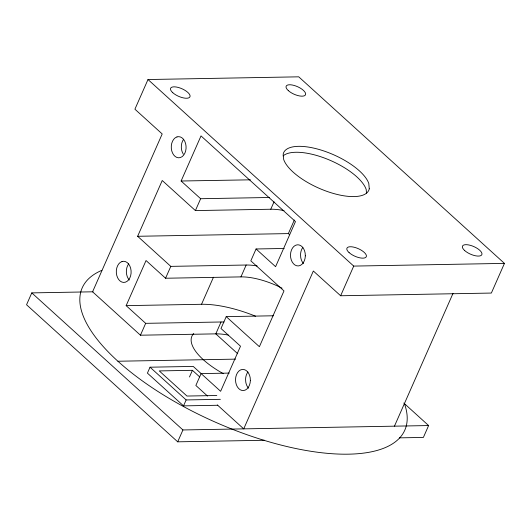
<?xml version="1.0" encoding="UTF-8"?>
<svg xmlns="http://www.w3.org/2000/svg" width="531" height="531" viewBox="0 0 531 531"><rect width="100%" height="100%" fill="white"/><g stroke="black" fill="none" stroke-linecap="round" stroke-linejoin="round"><path stroke-width="0.8" d="M92.998 291.798L31.787 292.893L26.55 304.761L177.693 441.825L264.551 440.272M217.338 404.941L243.722 428.869L313.343 271.016L340.637 295.76L491.361 293.059L504.45 263.389L298.727 76.829L147.996 79.531L134.914 109.2L162.201 133.951L92.58 291.804L140.443 335.207L215.805 333.86A46.536 18.26 23.8 0 1 228.303 335.068M257.163 265.958A46.536 18.26 23.8 0 0 246.165 265.022L170.803 266.37L137.635 236.288L162.24 180.507L195.408 210.588L270.77 209.234A46.536 18.26 23.8 0 1 284.032 210.595M224.029 322.032A46.536 18.26 23.8 0 0 221.042 321.992L145.673 323.339L126.152 305.637L146.045 260.535L165.566 278.237L240.935 276.89A46.536 18.26 23.8 0 1 282.087 288.2M269.383 197.486L200.638 198.72L181.117 181.011L201.01 135.909L295.475 221.58L275.582 266.681L256.061 248.973L250.824 260.84L283.992 290.922L259.387 346.703L226.219 316.629L220.989 328.497L240.51 346.199L220.617 391.301L193.244 366.423L150.034 367.2L147.419 373.134L183.527 405.876L217.77 405.266M140.443 335.207L145.673 323.339M165.566 278.237L170.803 266.37M195.408 210.588L200.638 198.72M201.534 304.296L213.462 277.228M189.474 376.997L192.421 370.319L199.649 376.877M183.527 405.876L186.142 399.943L220.385 399.325M221.042 321.992L215.805 333.86L237.729 353.739M240.935 276.89L246.165 265.022M270.77 209.234L274.042 201.82M177.693 441.825L182.929 429.957L428.617 425.557L423.38 437.425L399.392 437.856M137.635 236.288L288.366 233.594L294.347 220.02M340.637 295.76L353.719 266.091L504.45 263.389M394.453 426.167L453.029 293.358M256.061 248.973L284.218 248.468M226.219 316.629L273.425 315.779M117.909 361.239L235.638 359.129M192.421 370.319L159.26 370.917L186.972 396.046L216.814 395.509M229.253 373.094L201.096 373.598L195.859 385.466L207.521 396.04M181.117 181.011L250.446 179.823M126.152 305.637L202.278 304.276A79.325 31.123 23.8 0 1 255.53 316.197M147.996 79.531L353.719 266.091M288.366 233.594L289.587 234.702M403.799 403.049L428.617 425.557M150.034 367.2L186.142 399.943M31.787 292.893L182.929 429.957M366.503 193.098L366.178 189.441A46.536 18.26 23.8 0 0 327.461 159.207A46.536 18.26 23.8 0 0 283.03 155.928M223.385 373.698A56.412 22.129 23.8 0 1 193.769 333.495M404.43 403.626A176.285 69.163 23.8 0 1 215.805 422.357A176.285 69.163 23.8 0 1 101.839 270.345M129.305 280.043A10.58 7.421 89 0 1 128.694 263.854M248.541 388.174A10.58 7.421 89 0 1 245.767 382.061L245.581 379.307A10.58 7.421 89 0 1 247.931 371.979M183.308 154.169A10.58 7.421 89 0 1 183.66 139.228M303.506 263.549A10.58 7.421 89 0 1 300.732 257.435L300.546 254.688A10.58 7.421 89 0 1 302.896 247.36M177.002 136.898L175.19 137.834A10.58 7.421 89 0 0 171.732 150.817A10.58 7.421 89 0 0 180.354 157.561L182.173 156.625A10.58 7.421 89 0 0 185.624 143.649A10.58 7.421 89 0 0 177.002 136.898M122.037 261.517L120.225 262.453A10.58 7.421 89 0 0 116.767 275.436A10.58 7.421 89 0 0 125.389 282.187L127.208 281.251A10.58 7.421 89 0 0 130.659 268.268A10.58 7.421 89 0 0 122.037 261.517M369.264 188.81L368.799 183.507A46.536 18.26 23.8 0 0 324.428 151.162A46.536 18.26 23.8 0 0 283.182 154.109L283.654 159.413A46.536 18.26 23.8 0 0 328.019 191.757A46.536 18.26 23.8 0 0 369.264 188.81M305.332 255.856L305.146 253.101A10.58 7.421 89 0 0 297.194 244.824A10.58 7.421 89 0 0 290.497 254.867L290.683 257.615A10.58 7.421 89 0 0 298.634 265.898A10.58 7.421 89 0 0 305.332 255.856M250.366 380.475L250.181 377.727A10.58 7.421 89 0 0 242.229 369.443A10.58 7.421 89 0 0 235.532 379.486L235.718 382.24A10.58 7.421 89 0 0 243.669 390.524A10.58 7.421 89 0 0 250.366 380.475M172.741 92.673A10.58 4.148 23.8 0 0 189.501 97.419A10.58 4.148 23.8 0 0 178.595 87.529A10.58 4.148 23.8 0 0 172.741 92.673M288.3 90.602A10.58 4.148 23.8 0 0 305.06 95.348A10.58 4.148 23.8 0 0 294.154 85.458A10.58 4.148 23.8 0 0 288.3 90.602M464.632 250.513A10.58 4.148 23.8 0 0 481.391 255.258A10.58 4.148 23.8 0 0 470.486 245.368A10.58 4.148 23.8 0 0 464.632 250.513M349.073 252.583A10.58 4.148 23.8 0 0 365.832 257.329A10.58 4.148 23.8 0 0 354.927 247.439A10.58 4.148 23.8 0 0 349.073 252.583"/></g></svg>
